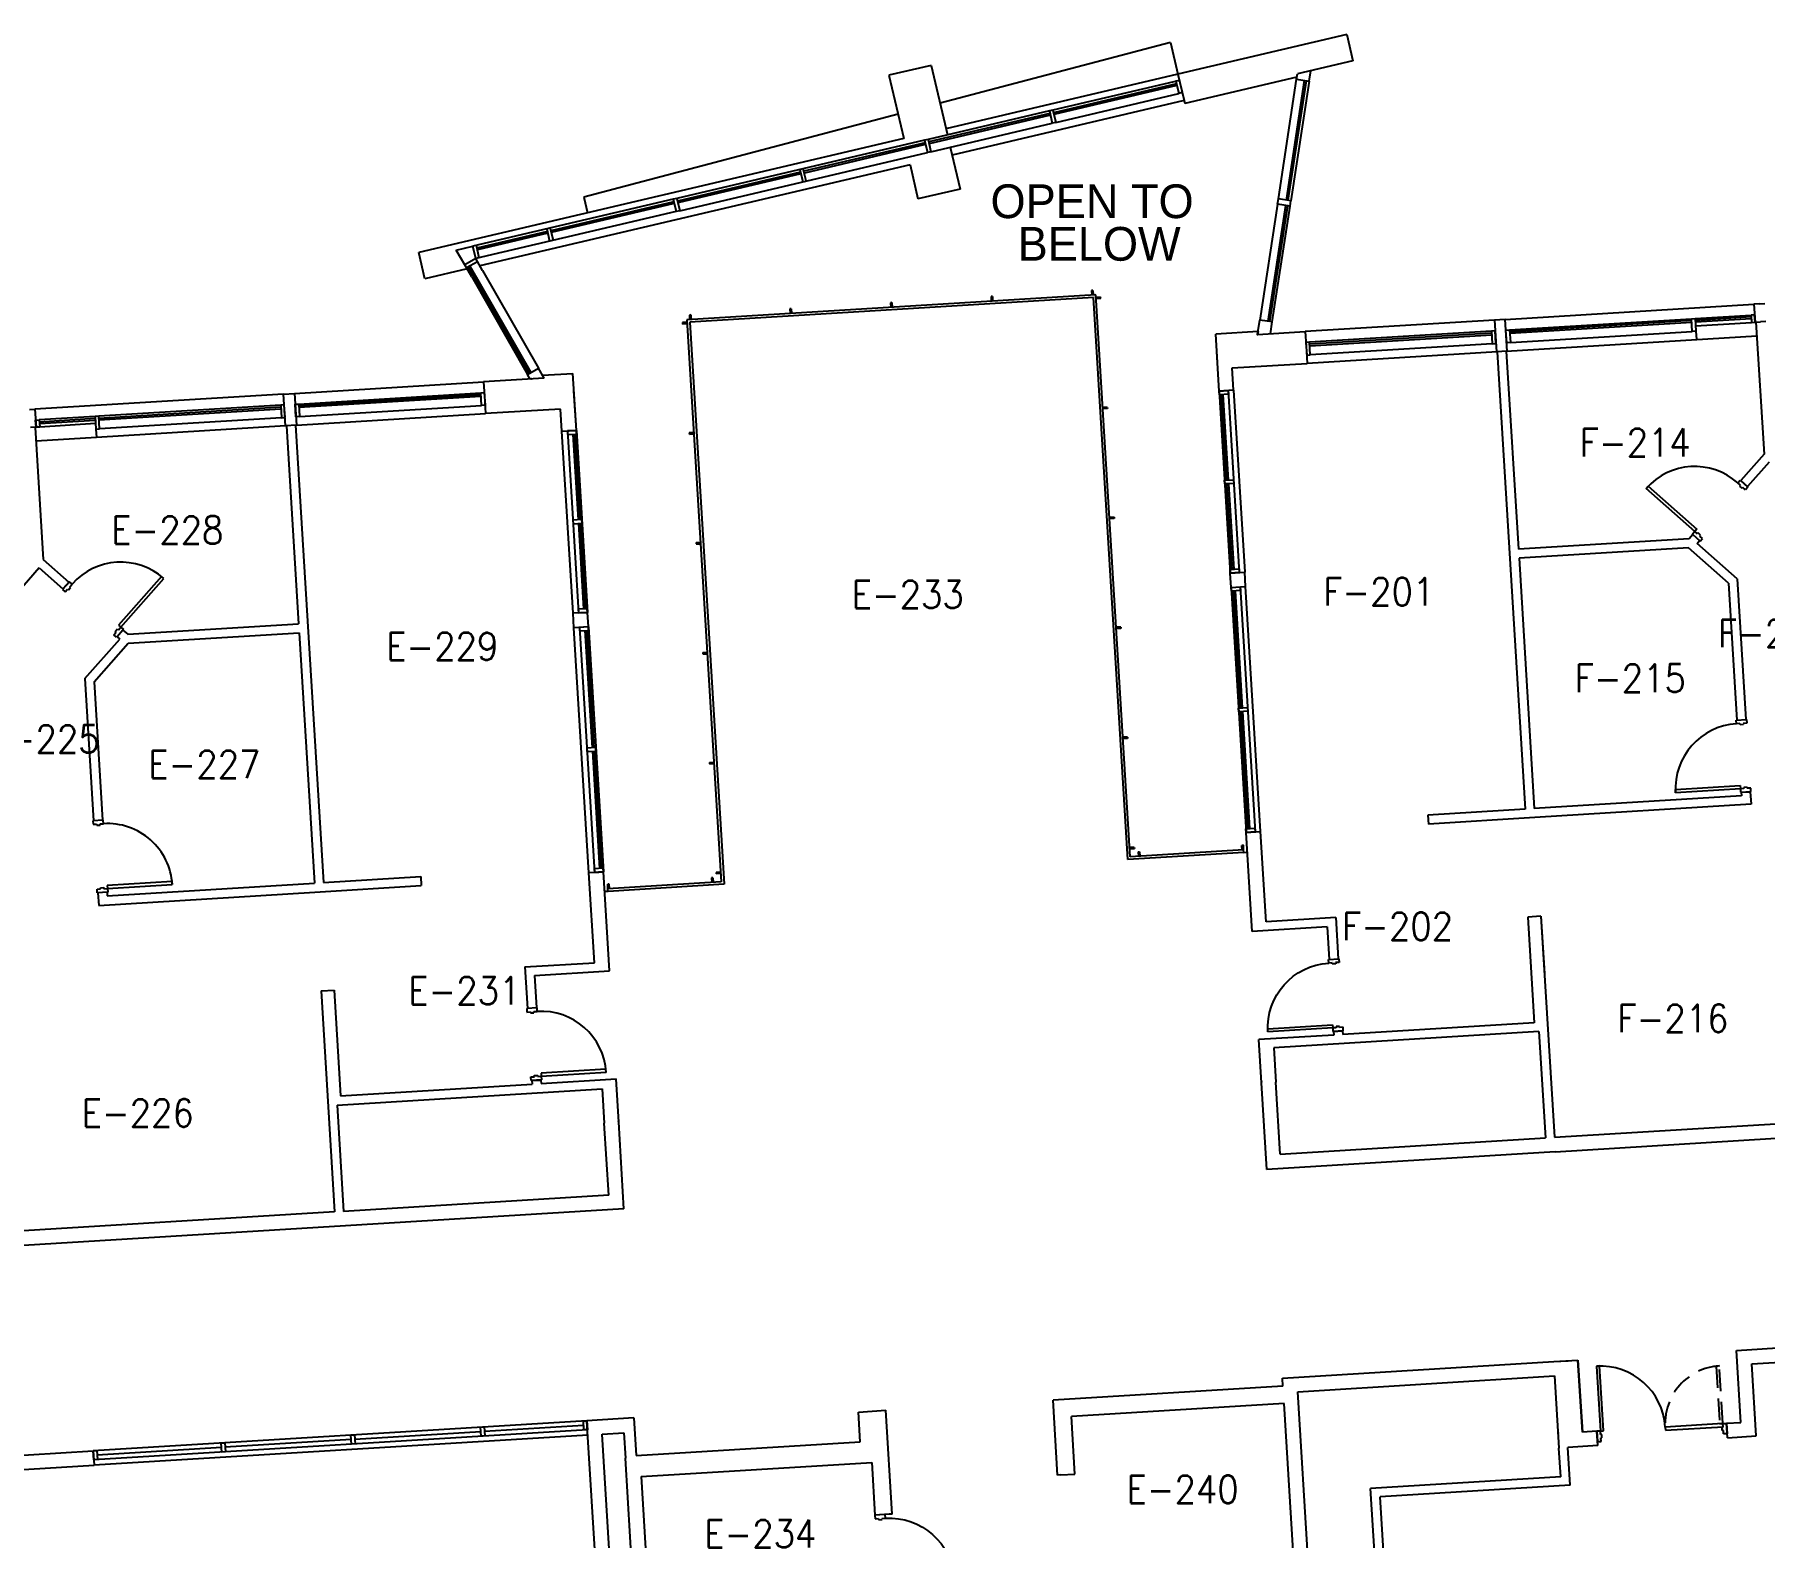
# Model space of a CAD drawing. Header units: inches. Extents: x 0 to 15110, y -1099 to 7181.
# Drawn here: x 9013 to 9971, y 6030 to 6863 of the extents above; entities that cross this region are included whole.
import ezdxf
from ezdxf.enums import TextEntityAlignment as Align

# ---------------------------------------------------------------- set-up
doc = ezdxf.new("R2010")
doc.units = ezdxf.units.IN
doc.header["$LTSCALE"] = 48
doc.header["$MEASUREMENT"] = 0
doc.linetypes.add('HIDDEN', pattern=[0.375, 0.25, -0.125])
doc.layers.get('0').update_dxf_attribs({"linetype": 'CONTINUOUS'})
for name, color, linetype in [('A-DOOR', 5, 'CONTINUOUS'), ('A-FLOR-STRS', 4, 'CONTINUOUS'), ('A-GLAZ', 1, 'CONTINUOUS'), ('A-GLAZ-DETL', 5, 'CONTINUOUS'), ('A-TEXT', 3, 'CONTINUOUS'), ('A-WALL', 7, 'CONTINUOUS'), ('A-WALL-SILL', 3, 'CONTINUOUS'), ('SP-RMNO', 7, 'CONTINUOUS'), ('SP-ROOM', 7, 'CONTINUOUS'), ('SP-ROOMF', 7, 'CONTINUOUS')]:
    doc.layers.add(name, color=color, linetype=linetype)
doc.layers.get('0').off()
doc.layers.get('SP-ROOM').off()
doc.layers.get('SP-ROOMF').off()
doc.styles.add('ARCH', font='arch.shx')
doc.styles.add('ROMANS', font='ROMANS', dxfattribs={"width": 0.78})

# ---------------------------------------------------------------- blocks, each defined once
blk = doc.blocks.new('FMGRM1')
at = {"style": 'ROMANS', "width": 0.9}
for tag, p in [('DATA1', (0, -0.2836)), ('DATA2', (0, -0.443)), ('DATA3', (0, -0.6024)), ('DATA4', (0, -0.7618)), ('DATA5', (0, -0.9213))]:
    blk.add_attdef(tag, text='', height=0.1172, dxfattribs=at).set_placement(p, align=Align.CENTER)
at = {"layer": 'SP-RMNO', "style": 'ROMANS', "width": 0.9}
blk.add_attdef('RMNUMB', text='', height=0.16, dxfattribs=at).set_placement((0, 0), align=Align.MIDDLE)

msp = doc.modelspace()

# ---------------------------------------------------------------- linework, layer by layer
at = {"layer": 'A-DOOR', "linetype": 'Continuous'}
for p, q in [((9905.82, 6611.46), (9906.98, 6612.77)), ((9906.98, 6612.77), (9933.94, 6588.91)), ((9956.64, 6614.57), (9957.96, 6616.06)), ((9958.09, 6613.28), (9956.64, 6614.57)), ((9957.68, 6612.81), (9958.09, 6613.28)), ((9959.08, 6611.57), (9957.68, 6612.81)), ((9957.96, 6616.06), (9962.27, 6612.25)), ((9959.49, 6612.04), (9959.08, 6611.57)), ((9960.95, 6610.76), (9959.49, 6612.04)), ((9962.27, 6612.25), (9960.95, 6610.76)), ((9932.78, 6587.6), (9905.82, 6611.46)), ((9932.78, 6587.6), (9931.46, 6586.1)), ((9931.46, 6586.1), (9935.77, 6582.29)), ((9933.94, 6588.91), (9932.78, 6587.6)), ((9934.24, 6586.32), (9932.78, 6587.6)), ((9934.65, 6586.79), (9934.24, 6586.32)), ((9936.05, 6585.54), (9934.65, 6586.79)), ((9935.64, 6585.08), (9936.05, 6585.54)), ((9937.09, 6583.79), (9935.64, 6585.08)), ((9935.77, 6582.29), (9937.09, 6583.79)), ((9032.41, 6559.8), (9028.6, 6555.5)), ((9028.6, 6555.5), (9030.1, 6554.17)), ((9030.1, 6554.17), (9031.39, 6555.62)), ((9031.39, 6555.62), (9031.85, 6555.21)), ((9031.85, 6555.21), (9033.1, 6556.61)), ((9033.91, 6558.48), (9032.41, 6559.8)), ((9032.63, 6557.03), (9033.91, 6558.48)), ((9033.1, 6556.61), (9032.63, 6557.03)), ((9083.42, 6562.75), (9059.56, 6535.78)), ((9060.88, 6534.62), (9084.73, 6561.59)), ((9084.73, 6561.59), (9083.42, 6562.75)), ((9059.56, 6535.78), (9060.88, 6534.62)), ((9057.07, 6530.32), (9058.35, 6531.77)), ((9058.56, 6528.99), (9057.07, 6530.32)), ((9057.88, 6532.18), (9059.12, 6533.59)), ((9058.35, 6531.77), (9057.88, 6532.18)), ((9062.37, 6533.3), (9058.56, 6528.99)), ((9059.12, 6533.59), (9059.59, 6533.17)), ((9059.59, 6533.17), (9060.88, 6534.62)), ((9060.88, 6534.62), (9062.37, 6533.3)), ((9955.76, 6483.03), (9961.5, 6483.38)), ((9955.88, 6481.03), (9955.76, 6483.03)), ((9957.82, 6481.15), (9955.88, 6481.03)), ((9957.85, 6480.53), (9957.82, 6481.15)), ((9959.73, 6480.64), (9957.85, 6480.53)), ((9961.62, 6481.38), (9959.69, 6481.27)), ((9959.69, 6481.27), (9959.73, 6480.64)), ((9961.5, 6483.38), (9961.62, 6481.38)), ((9922.04, 6444.65), (9957.97, 6446.85)), ((9922.15, 6442.9), (9922.04, 6444.65)), ((9958.08, 6445.1), (9922.15, 6442.9)), ((9957.97, 6446.85), (9958.08, 6445.1)), ((9960.01, 6445.22), (9958.08, 6445.1)), ((9958.08, 6445.1), (9958.2, 6443.1)), ((9958.2, 6443.1), (9963.94, 6443.46)), ((9961.85, 6445.96), (9959.98, 6445.84)), ((9959.98, 6445.84), (9960.01, 6445.22)), ((9961.89, 6445.33), (9961.85, 6445.96)), ((9963.82, 6445.45), (9961.89, 6445.33)), ((9963.94, 6443.46), (9963.82, 6445.45)), ((9051.2, 6427.71), (9045.46, 6427.35)), ((9045.46, 6427.35), (9045.58, 6425.36)), ((9045.58, 6425.36), (9047.52, 6425.48)), ((9047.52, 6425.48), (9047.56, 6424.85)), ((9047.56, 6424.85), (9049.43, 6424.97)), ((9049.39, 6425.59), (9051.32, 6425.71)), ((9049.43, 6424.97), (9049.39, 6425.59)), ((9051.32, 6425.71), (9051.2, 6427.71)), ((9089.35, 6393.72), (9053.41, 6391.52)), ((9053.41, 6391.52), (9053.52, 6389.78)), ((9053.52, 6389.78), (9089.45, 6391.97)), ((9089.45, 6391.97), (9089.35, 6393.72)), ((9047.78, 6389.42), (9049.72, 6389.54)), ((9047.9, 6387.43), (9047.78, 6389.42)), ((9053.64, 6387.78), (9047.9, 6387.43)), ((9049.68, 6390.17), (9051.55, 6390.28)), ((9049.72, 6389.54), (9049.68, 6390.17)), ((9051.55, 6390.28), (9051.59, 6389.66)), ((9051.59, 6389.66), (9053.52, 6389.78)), ((9053.52, 6389.78), (9053.64, 6387.78)), ((9729.93, 6350.5), (9735.67, 6350.85)), ((9730.05, 6348.5), (9729.93, 6350.5)), ((9731.99, 6348.62), (9730.05, 6348.5)), ((9732.02, 6347.99), (9731.99, 6348.62)), ((9733.9, 6348.11), (9732.02, 6347.99)), ((9735.79, 6348.85), (9733.86, 6348.73)), ((9733.86, 6348.73), (9733.9, 6348.11)), ((9735.67, 6350.85), (9735.79, 6348.85)), ((9291.5, 6323.68), (9285.76, 6323.33)), ((9285.76, 6323.33), (9285.88, 6321.33)), ((9285.88, 6321.33), (9287.82, 6321.45)), ((9287.82, 6321.45), (9287.85, 6320.83)), ((9287.85, 6320.83), (9289.73, 6320.94)), ((9289.69, 6321.57), (9291.62, 6321.68)), ((9289.73, 6320.94), (9289.69, 6321.57)), ((9291.62, 6321.68), (9291.5, 6323.68)), ((9696.21, 6312.11), (9732.14, 6314.31)), ((9696.32, 6310.37), (9696.21, 6312.11)), ((9732.25, 6312.57), (9696.32, 6310.37)), ((9732.14, 6314.31), (9732.25, 6312.57)), ((9734.18, 6312.68), (9732.25, 6312.57)), ((9732.25, 6312.57), (9732.37, 6310.57)), ((9732.37, 6310.57), (9738.11, 6310.92)), ((9736.02, 6313.42), (9734.15, 6313.31)), ((9734.15, 6313.31), (9734.18, 6312.68)), ((9736.06, 6312.8), (9736.02, 6313.42)), ((9737.99, 6312.92), (9736.06, 6312.8)), ((9738.11, 6310.92), (9737.99, 6312.92)), ((9289.98, 6286.14), (9291.85, 6286.26)), ((9290.01, 6285.52), (9289.98, 6286.14)), ((9291.85, 6286.26), (9291.89, 6285.63)), ((9329.65, 6289.69), (9293.71, 6287.5)), ((9293.71, 6287.5), (9293.82, 6285.75)), ((9293.82, 6285.75), (9329.75, 6287.95)), ((9329.75, 6287.95), (9329.65, 6289.69)), ((9288.08, 6285.4), (9290.01, 6285.52)), ((9288.2, 6283.4), (9288.08, 6285.4)), ((9293.94, 6283.75), (9288.2, 6283.4)), ((9291.89, 6285.63), (9293.82, 6285.75)), ((9293.82, 6285.75), (9293.94, 6283.75)), ((9880.09, 6125.25), (9878.34, 6125.14)), ((9878.34, 6125.14), (9880.54, 6089.2)), ((9882.28, 6089.31), (9880.09, 6125.25)), ((9880.54, 6089.2), (9878.54, 6089.08)), ((9878.54, 6089.08), (9878.89, 6083.34)), ((9880.54, 6089.2), (9882.28, 6089.31)), ((9880.66, 6087.27), (9880.54, 6089.2)), ((9881.28, 6087.31), (9880.66, 6087.27)), ((9880.77, 6085.4), (9881.39, 6085.44)), ((9880.89, 6083.46), (9880.77, 6085.4)), ((9881.39, 6085.44), (9881.28, 6087.31)), ((9948.41, 6093.35), (9916.47, 6091.4)), ((9916.47, 6091.4), (9916.58, 6089.65)), ((9916.58, 6089.65), (9948.52, 6091.6)), ((9947.91, 6091.38), (9948.53, 6091.42)), ((9948.02, 6089.51), (9947.91, 6091.38)), ((9948.65, 6089.54), (9948.02, 6089.51)), ((9948.41, 6093.35), (9950.41, 6093.47)), ((9948.52, 6091.6), (9948.41, 6093.35)), ((9948.53, 6091.42), (9948.41, 6093.35)), ((9948.77, 6087.61), (9948.65, 6089.54)), ((9950.76, 6087.73), (9948.77, 6087.61)), ((9950.41, 6093.47), (9950.76, 6087.73)), ((9878.89, 6083.34), (9880.89, 6083.46)), ((9484.37, 6042.93), (9478.63, 6042.58)), ((9478.63, 6042.58), (9478.76, 6040.58)), ((9478.76, 6040.58), (9480.69, 6040.7)), ((9480.69, 6040.7), (9480.73, 6040.08)), ((9480.73, 6040.08), (9482.6, 6040.19)), ((9482.56, 6040.82), (9484.5, 6040.94)), ((9482.6, 6040.19), (9482.56, 6040.82)), ((9484.5, 6040.94), (9484.37, 6042.93))]:
    msp.add_line(p, q, dxfattribs=at)
at = {"layer": 'A-DOOR', "linetype": 'HIDDEN'}
for p, q in [((9946.46, 6125.29), (9944.72, 6125.18)), ((9944.72, 6125.18), (9946.67, 6093.24)), ((9948.41, 6093.35), (9946.46, 6125.29)), ((9946.67, 6093.24), (9948.41, 6093.35))]:
    msp.add_line(p, q, dxfattribs=at)
at = {"layer": 'A-DOOR', "linetype": 'Continuous'}
msp.add_arc((9880.54, 6089.2), 36, 3.49452, 93.49452, dxfattribs=at)
at = {"layer": 'A-DOOR', "linetype": 'HIDDEN'}
msp.add_arc((9948.42, 6093.35), 32, 93.49451, 183.49451, dxfattribs=at)
at = {"layer": 'A-DOOR', "linetype": 'Continuous'}
for centre, major_axis, start_param, end_param in [((9932.78, 6587.6), (-25.46, 25.46), -1.509708, 0.061088), ((9060.88, 6534.62), (-25.46, 25.46), -1.509711, 0.061085), ((9958.08, 6445.1), (25.46, 25.46), 0.846485, 2.417281), ((9053.52, 6389.78), (-25.46, 25.46), 3.988077, 5.558874), ((9293.82, 6285.75), (25.46, 25.46), 5.558874, 7.12967)]:
    msp.add_ellipse(centre, major_axis=major_axis, ratio=1, start_param=start_param, end_param=end_param, dxfattribs=at)
at = {"layer": 'A-DOOR', "linetype": 'Continuous', "extrusion": (0, 0, -1)}
for centre, major_axis, start_param, end_param in [((9732.25, 6312.57), (25.46, 25.46), 3.865904, 5.4367), ((9486.69, 6005), (-25.46, 25.46), 0.724312, 2.295108)]:
    msp.add_ellipse(centre, major_axis=major_axis, ratio=1, start_param=start_param, end_param=end_param, dxfattribs=at)
at = {"layer": 'A-DOOR', "linetype": 'Continuous'}
for p in [(9692.76, 6282.6), (9336.67, 6260.82)]:
    msp.add_point(p, dxfattribs=at)
at = {"layer": 'A-FLOR-STRS', "linetype": 'Continuous'}
for p, q in [((9618.57, 6473.73), (9616.08, 6473.58)), ((9618.62, 6472.98), (9616.12, 6472.83)), ((9618.57, 6473.73), (9618.62, 6472.98))]:
    msp.add_line(p, q, dxfattribs=at)
at = {"layer": 'A-GLAZ', "linetype": 'Continuous'}
for p, q in [((9647.32, 6837.56), (9577.23, 6821.1)), ((9645.71, 6835.65), (9577.57, 6819.64)), ((9645.94, 6834.67), (9577.8, 6818.67)), ((9706.58, 6771.24), (9716.69, 6837.46)), ((9707.57, 6771.09), (9717.68, 6837.31)), ((9578.83, 6814.29), (9646.97, 6830.29)), ((9575.28, 6820.64), (9508.11, 6804.87)), ((9575.62, 6819.18), (9508.45, 6803.41)), ((9575.85, 6818.21), (9508.68, 6802.43)), ((9509.71, 6798.05), (9576.88, 6813.83)), ((9506.16, 6804.41), (9368.9, 6772.17)), ((9370.5, 6765.36), (9507.76, 6797.6)), ((9506.5, 6802.95), (9439.33, 6787.17)), ((9506.73, 6801.98), (9439.56, 6786.2)), ((9437.38, 6786.72), (9369.24, 6770.71)), ((9437.61, 6785.74), (9369.47, 6769.74)), ((9366.95, 6771.71), (9255.93, 6745.64)), ((9367.29, 6770.25), (9299.15, 6754.25)), ((9367.52, 6769.28), (9299.37, 6753.27)), ((9706.12, 6768.27), (9696.32, 6704.07)), ((9707.11, 6768.12), (9697.31, 6703.92)), ((9368.55, 6764.9), (9257.53, 6738.82)), ((9297.2, 6753.79), (9258.22, 6744.63)), ((9297.43, 6752.82), (9258.45, 6743.66)), ((9253.32, 6734.1), (9287.12, 6675.11)), ((9254.19, 6734.6), (9287.99, 6675.61)), ((9820.22, 6698.66), (9719.41, 6692.49)), ((9830.2, 6699.27), (9931.01, 6705.43)), ((9931.07, 6704.44), (9830.26, 6698.27)), ((9931.13, 6703.44), (9830.32, 6697.27)), ((9830.63, 6692.28), (9931.44, 6698.45)), ((9933.01, 6705.56), (9963.95, 6707.45)), ((9964.01, 6706.45), (9933.07, 6704.56)), ((9964.07, 6705.45), (9933.13, 6703.56)), ((9933.25, 6701.56), (9964.19, 6703.46)), ((9933.44, 6698.57), (9933.72, 6693.95)), ((9719.47, 6691.49), (9820.28, 6697.66)), ((9719.53, 6690.5), (9820.34, 6696.66)), ((9820.65, 6691.67), (9719.83, 6685.5)), ((9159.45, 6658.24), (9260.27, 6664.41)), ((9260.33, 6663.41), (9159.51, 6657.25)), ((9260.39, 6662.41), (9159.58, 6656.25)), ((9670.46, 6663.45), (9673.36, 6616.04)), ((9671.46, 6663.51), (9674.36, 6616.1)), ((9674.33, 6665.69), (9680.5, 6564.88)), ((9046.66, 6651.34), (9015.72, 6649.45)), ((9015.78, 6648.45), (9046.73, 6650.35)), ((9149.47, 6657.63), (9048.66, 6651.47)), ((9048.72, 6650.47), (9149.53, 6656.63)), ((9048.78, 6649.47), (9149.59, 6655.64)), ((9149.9, 6650.65), (9049.09, 6644.48)), ((9159.88, 6651.26), (9260.69, 6657.42)), ((9015.84, 6647.46), (9046.79, 6649.35)), ((9046.91, 6647.35), (9015.97, 6645.46)), ((9047.09, 6644.36), (9047.37, 6639.74)), ((9308.27, 6643.3), (9314.43, 6542.49)), ((9311.38, 6641.49), (9314.28, 6594.08)), ((9312.38, 6641.55), (9315.28, 6594.14)), ((9673.49, 6614.04), (9676.39, 6566.63)), ((9674.48, 6614.1), (9677.38, 6566.69)), ((9314.41, 6592.08), (9317.31, 6544.67)), ((9315.4, 6592.14), (9318.3, 6544.73)), ((9677.12, 6554.65), (9681.09, 6489.77)), ((9678.12, 6554.71), (9682.08, 6489.84)), ((9680.99, 6556.89), (9689.29, 6421.15)), ((9314.92, 6534.5), (9323.23, 6398.76)), ((9318.04, 6532.69), (9322.01, 6467.81)), ((9319.04, 6532.75), (9323.01, 6467.87)), ((9681.21, 6487.78), (9685.18, 6422.9)), ((9682.21, 6487.84), (9686.17, 6422.96)), ((9322.13, 6465.82), (9326.1, 6400.94)), ((9323.13, 6465.88), (9327.1, 6401)), ((9319.45, 6089.95), (9045.96, 6073.22)), ((9260.4, 6088.84), (9190.53, 6084.57)), ((9317.3, 6092.32), (9262.4, 6088.97)), ((9116.67, 6080.05), (9047.8, 6075.84)), ((9188.54, 6084.45), (9118.67, 6080.18))]:
    msp.add_line(p, q, dxfattribs=at)
at = {"layer": 'A-GLAZ-DETL', "linetype": 'Continuous'}
for p, q in [((9719.16, 6837.08), (9720.04, 6842.83)), ((9647.32, 6837.56), (9645.37, 6837.11)), ((9645.37, 6837.11), (9646.97, 6830.29)), ((9712.24, 6838.14), (9712.7, 6841.11)), ((9712.24, 6838.14), (9719.16, 6837.08)), ((9648.92, 6830.75), (9646.97, 6830.29)), ((9577.23, 6821.1), (9575.28, 6820.64)), ((9575.28, 6820.64), (9576.88, 6813.83)), ((9578.83, 6814.29), (9576.88, 6813.83)), ((9577.23, 6821.1), (9578.83, 6814.29)), ((9508.11, 6804.87), (9506.16, 6804.41)), ((9506.16, 6804.41), (9507.76, 6797.6)), ((9508.11, 6804.87), (9509.71, 6798.05)), ((9509.71, 6798.05), (9507.76, 6797.6)), ((9437.04, 6788.18), (9438.64, 6781.36)), ((9440.59, 6781.82), (9438.99, 6788.63)), ((9368.9, 6772.17), (9366.95, 6771.71)), ((9366.95, 6771.71), (9368.55, 6764.9)), ((9370.5, 6765.36), (9368.55, 6764.9)), ((9368.9, 6772.17), (9370.5, 6765.36)), ((9701.68, 6768.95), (9702.13, 6771.92)), ((9708.6, 6767.9), (9701.68, 6768.95)), ((9709.05, 6770.86), (9702.13, 6771.92)), ((9708.6, 6767.9), (9709.05, 6770.86)), ((9298.8, 6755.71), (9300.4, 6748.89)), ((9259.48, 6739.28), (9257.88, 6746.09)), ((9296.86, 6755.25), (9298.46, 6748.43)), ((9257.53, 6738.82), (9251.46, 6735.34)), ((9258.53, 6737.09), (9252.45, 6733.61)), ((9257.53, 6738.82), (9255.93, 6745.64)), ((9965.95, 6707.57), (9963.95, 6707.45)), ((9966.19, 6703.58), (9965.95, 6707.57)), ((9690.65, 6696.74), (9691.87, 6704.75)), ((9690.9, 6698.39), (9690.65, 6696.74)), ((9698.79, 6703.69), (9691.87, 6704.75)), ((9697.8, 6697.18), (9698.79, 6703.69)), ((9822.22, 6698.78), (9820.22, 6698.66)), ((9820.22, 6698.66), (9820.65, 6691.67)), ((9822.64, 6691.79), (9822.22, 6698.78)), ((9828.2, 6699.15), (9830.2, 6699.27)), ((9828.63, 6692.16), (9828.2, 6699.15)), ((9830.2, 6699.27), (9830.63, 6692.28)), ((9931.01, 6705.43), (9933.01, 6705.56)), ((9931.44, 6698.45), (9931.01, 6705.43)), ((9933.44, 6698.57), (9931.44, 6698.45)), ((9933.01, 6705.56), (9933.44, 6698.57)), ((9963.95, 6707.45), (9964.19, 6703.46)), ((9964.19, 6703.46), (9966.19, 6703.58)), ((9719.41, 6692.49), (9717.41, 6692.37)), ((9717.41, 6692.37), (9717.84, 6685.38)), ((9719.83, 6685.5), (9719.41, 6692.49)), ((9820.65, 6691.67), (9822.64, 6691.79)), ((9830.63, 6692.28), (9828.63, 6692.16)), ((9717.84, 6685.38), (9719.83, 6685.5)), ((9286.25, 6674.62), (9292.33, 6678.1)), ((9287.75, 6672.01), (9286.25, 6674.62)), ((9295.5, 6672.56), (9292.33, 6678.1)), ((9295.5, 6672.56), (9294.59, 6674.15)), ((9260.27, 6664.41), (9262.26, 6664.53)), ((9260.69, 6657.42), (9260.27, 6664.41)), ((9262.26, 6664.53), (9262.69, 6657.54)), ((9669.34, 6665.38), (9674.33, 6665.69)), ((9669.47, 6663.39), (9669.34, 6665.38)), ((9674.46, 6663.69), (9669.47, 6663.39)), ((9674.33, 6665.69), (9674.46, 6663.69)), ((9048.66, 6651.47), (9046.66, 6651.34)), ((9046.66, 6651.34), (9047.09, 6644.36)), ((9049.09, 6644.48), (9048.66, 6651.47)), ((9151.47, 6657.75), (9149.47, 6657.63)), ((9149.47, 6657.63), (9149.9, 6650.65)), ((9149.9, 6650.65), (9151.9, 6650.77)), ((9151.9, 6650.77), (9151.47, 6657.75)), ((9157.46, 6658.12), (9159.45, 6658.24)), ((9157.88, 6651.13), (9157.46, 6658.12)), ((9159.88, 6651.26), (9157.88, 6651.13)), ((9159.45, 6658.24), (9159.88, 6651.26)), ((9262.69, 6657.54), (9260.69, 6657.42)), ((9013.73, 6649.33), (9015.72, 6649.45)), ((9013.97, 6645.34), (9013.73, 6649.33)), ((9015.97, 6645.46), (9013.97, 6645.34)), ((9015.72, 6649.45), (9015.97, 6645.46)), ((9047.09, 6644.36), (9049.09, 6644.48)), ((9313.26, 6643.61), (9308.27, 6643.3)), ((9308.27, 6643.3), (9308.39, 6641.3)), ((9308.39, 6641.3), (9313.38, 6641.61)), ((9313.38, 6641.61), (9313.26, 6643.61)), ((9672.37, 6615.98), (9677.36, 6616.28)), ((9672.49, 6613.98), (9672.37, 6615.98)), ((9677.48, 6614.29), (9672.49, 6613.98)), ((9677.36, 6616.28), (9677.48, 6614.29)), ((9316.28, 6594.2), (9311.29, 6593.89)), ((9311.29, 6593.89), (9311.41, 6591.9)), ((9316.4, 6592.2), (9316.28, 6594.2)), ((9311.41, 6591.9), (9316.4, 6592.2)), ((9675.39, 6566.57), (9680.38, 6566.87)), ((9675.51, 6564.57), (9675.39, 6566.57)), ((9680.5, 6564.88), (9675.51, 6564.57)), ((9680.38, 6566.87), (9680.5, 6564.88)), ((9676, 6556.59), (9680.99, 6556.89)), ((9676.12, 6554.59), (9676, 6556.59)), ((9681.11, 6554.9), (9676.12, 6554.59)), ((9680.99, 6556.89), (9681.11, 6554.9)), ((9319.3, 6544.79), (9314.31, 6544.49)), ((9319.43, 6542.79), (9319.3, 6544.79)), ((9314.31, 6544.49), (9314.43, 6542.49)), ((9314.43, 6542.49), (9319.43, 6542.79)), ((9319.91, 6534.81), (9314.92, 6534.5)), ((9314.92, 6534.5), (9315.04, 6532.51)), ((9315.04, 6532.51), (9320.04, 6532.81)), ((9320.04, 6532.81), (9319.91, 6534.81)), ((9680.09, 6489.71), (9685.08, 6490.02)), ((9680.21, 6487.72), (9680.09, 6489.71)), ((9685.2, 6488.02), (9680.21, 6487.72)), ((9685.08, 6490.02), (9685.2, 6488.02)), ((9324, 6467.93), (9319.01, 6467.63)), ((9324.13, 6465.94), (9324, 6467.93)), ((9319.01, 6467.63), (9319.14, 6465.63)), ((9319.14, 6465.63), (9324.13, 6465.94)), ((9684.18, 6422.84), (9689.17, 6423.14)), ((9684.3, 6420.84), (9684.18, 6422.84)), ((9689.29, 6421.15), (9684.3, 6420.84)), ((9689.17, 6423.14), (9689.29, 6421.15)), ((9328.09, 6401.06), (9323.1, 6400.75)), ((9328.22, 6399.06), (9328.09, 6401.06)), ((9323.1, 6400.75), (9323.23, 6398.76)), ((9323.23, 6398.76), (9328.22, 6399.06)), ((9317.14, 6094.82), (9319.14, 6094.94)), ((9317.45, 6089.83), (9317.14, 6094.82)), ((9319.14, 6094.94), (9319.45, 6089.95)), ((9188.38, 6086.94), (9190.38, 6087.07)), ((9188.69, 6081.95), (9188.38, 6086.94)), ((9190.38, 6087.07), (9190.69, 6082.08)), ((9260.25, 6091.34), (9262.25, 6091.46)), ((9260.56, 6086.35), (9260.25, 6091.34)), ((9262.55, 6086.47), (9260.56, 6086.35)), ((9262.25, 6091.46), (9262.55, 6086.47)), ((9319.45, 6089.95), (9317.45, 6089.83)), ((9045.65, 6078.21), (9047.65, 6078.34)), ((9045.96, 6073.22), (9045.65, 6078.21)), ((9047.65, 6078.34), (9047.95, 6073.35)), ((9116.52, 6082.55), (9118.52, 6082.67)), ((9116.82, 6077.56), (9116.52, 6082.55)), ((9118.82, 6077.68), (9116.82, 6077.56)), ((9118.52, 6082.67), (9118.82, 6077.68)), ((9190.69, 6082.08), (9188.69, 6081.95)), ((9047.95, 6073.35), (9045.96, 6073.22))]:
    msp.add_line(p, q, dxfattribs=at)
for p in [(9690.65, 6696.74), (9288.29, 6672.13)]:
    msp.add_point(p, dxfattribs=at)
at = {"layer": 'A-WALL', "linetype": 'Continuous'}
for p, q in [((9739.98, 6862.92), (9646.52, 6840.97)), ((9739.98, 6862.92), (9743.41, 6848.32)), ((9642.4, 6858.49), (9514.71, 6824.87)), ((9642.4, 6858.49), (9646.52, 6840.97)), ((9509.78, 6845.84), (9486.42, 6840.35)), ((9509.78, 6845.84), (9518.82, 6807.38)), ((9743.41, 6848.32), (9712.7, 6841.11)), ((9486.42, 6840.35), (9494.65, 6805.3)), ((9646.52, 6840.97), (9649.95, 6826.37)), ((9712.43, 6839.38), (9650.32, 6824.79)), ((9649.95, 6826.37), (9650.32, 6824.79)), ((9491.49, 6818.76), (9317.36, 6772.91)), ((9520.42, 6800.57), (9525.88, 6777.33)), ((9498.08, 6790.7), (9502.51, 6771.84)), ((9525.88, 6777.33), (9502.51, 6771.84)), ((9317.36, 6772.91), (9319.42, 6764.14)), ((9229.39, 6727.59), (9225.96, 6742.19)), ((9246.76, 6743.48), (9255.93, 6745.64)), ((9251.46, 6735.34), (9246.76, 6743.48)), ((9252.76, 6733.08), (9229.39, 6727.59)), ((9601.08, 6718.82), (9374.5, 6704.96)), ((9599.67, 6717.23), (9376.09, 6703.55)), ((9543.72, 6717.81), (9542.97, 6717.77)), ((9542.97, 6717.77), (9543.13, 6715.27)), ((9543.72, 6717.81), (9543.87, 6715.32)), ((9599.43, 6721.22), (9598.68, 6721.17)), ((9598.68, 6721.17), (9598.83, 6718.68)), ((9599.43, 6721.22), (9599.58, 6718.73)), ((9618.72, 6405.81), (9599.67, 6717.23)), ((9620.13, 6407.4), (9601.08, 6718.82)), ((9603.67, 6717.47), (9601.17, 6717.32)), ((9603.71, 6716.72), (9603.67, 6717.47)), ((9376.6, 6707.59), (9375.85, 6707.55)), ((9375.85, 6707.55), (9376, 6705.05)), ((9376.6, 6707.59), (9376.75, 6705.1)), ((9432.3, 6711), (9431.56, 6710.95)), ((9431.56, 6710.95), (9431.71, 6708.46)), ((9432.3, 6711), (9432.46, 6708.5)), ((9488.01, 6714.41), (9487.26, 6714.36)), ((9487.26, 6714.36), (9487.42, 6711.86)), ((9488.01, 6714.41), (9488.17, 6711.91)), ((9603.71, 6716.72), (9601.22, 6716.57)), ((9968.57, 6713.74), (9965.58, 6713.56)), ((9965.58, 6713.56), (9966.19, 6703.58)), ((9968.57, 6713.74), (9971.57, 6713.93)), ((9374.59, 6703.46), (9372.1, 6703.31)), ((9372.1, 6703.31), (9372.14, 6702.56)), ((9374.64, 6702.71), (9372.14, 6702.56)), ((9374.5, 6704.96), (9393.55, 6393.54)), ((9376.09, 6703.55), (9395.14, 6392.14)), ((9690.9, 6698.39), (9667.41, 6696.95)), ((9690.65, 6696.74), (9717.04, 6698.36)), ((9717.04, 6698.36), (9717.53, 6690.37)), ((9827.84, 6705.13), (9821.85, 6704.77)), ((9821.85, 6704.77), (9822.92, 6687.18)), ((9828.91, 6687.54), (9827.84, 6705.13)), ((9966.19, 6703.58), (9969.19, 6703.76)), ((9966.69, 6703.61), (9971.17, 6630.4)), ((9972.18, 6703.94), (9969.19, 6703.76)), ((9669.34, 6665.38), (9667.41, 6696.95)), ((9669.34, 6665.38), (9668, 6687.34)), ((9676.57, 6678.22), (9718.12, 6680.77)), ((9717.72, 6687.38), (9718.12, 6680.77)), ((9828.91, 6687.54), (9822.92, 6687.18)), ((9823.42, 6687.21), (9838.92, 6433.81)), ((9828.41, 6687.51), (9835.12, 6577.84)), ((9295.49, 6672.57), (9261.9, 6670.52)), ((9261.9, 6670.52), (9262.38, 6662.54)), ((9294.59, 6674.15), (9311.33, 6675.17)), ((9313.26, 6643.61), (9311.33, 6675.17)), ((9677.33, 6665.87), (9676.57, 6678.22)), ((9151.1, 6663.74), (9157.09, 6664.11)), ((9152.18, 6646.15), (9151.1, 6663.74)), ((9157.09, 6664.11), (9158.17, 6646.52)), ((9313.26, 6643.61), (9311.92, 6665.56)), ((9677.33, 6665.87), (9669.34, 6665.38)), ((9669.34, 6665.38), (9675.51, 6564.57)), ((9010.37, 6655.14), (9013.36, 6655.32)), ((9013.36, 6655.32), (9013.97, 6645.34)), ((9262.57, 6659.54), (9262.97, 6652.93)), ((9304.52, 6655.47), (9262.97, 6652.93)), ((9305.27, 6643.12), (9304.52, 6655.47)), ((9607.39, 6656.54), (9604.9, 6656.38)), ((9607.44, 6655.79), (9604.94, 6655.63)), ((9607.39, 6656.54), (9607.44, 6655.79)), ((9013.97, 6645.34), (9010.98, 6645.15)), ((9013.47, 6645.31), (9017.95, 6572.1)), ((9158.17, 6646.52), (9152.18, 6646.15)), ((9152.68, 6646.18), (9159.39, 6536.51)), ((9157.67, 6646.49), (9173.17, 6393.09)), ((9305.27, 6643.12), (9313.26, 6643.61)), ((9375.83, 6642.37), (9378.32, 6642.53)), ((9375.83, 6642.37), (9375.87, 6641.62)), ((9375.87, 6641.62), (9378.37, 6641.78)), ((9971.17, 6630.4), (9958.25, 6615.81)), ((9973.94, 6625.99), (9962, 6612.49)), ((9958.25, 6615.81), (9962, 6612.49)), ((9611.12, 6595.6), (9608.63, 6595.45)), ((9611.17, 6594.85), (9608.67, 6594.7)), ((9611.12, 6595.6), (9611.17, 6594.85)), ((9929.75, 6583.63), (9835.12, 6577.84)), ((9931.73, 6585.86), (9929.75, 6583.63)), ((9931.73, 6585.86), (9935.49, 6582.54)), ((9379.55, 6581.44), (9382.05, 6581.59)), ((9379.55, 6581.44), (9379.6, 6580.69)), ((9379.6, 6580.69), (9382.09, 6580.84)), ((9929.38, 6578.6), (9835.43, 6572.85)), ((9951.49, 6559.04), (9929.38, 6578.6)), ((9934.16, 6581.04), (9935.49, 6582.54)), ((9956.35, 6561.41), (9934.16, 6581.04)), ((9015.73, 6567.39), (9003.79, 6553.89)), ((9015.73, 6567.39), (9028.85, 6555.78)), ((9017.95, 6572.1), (9032.17, 6559.52)), ((9675.51, 6564.57), (9683.49, 6565.06)), ((9676, 6556.59), (9675.51, 6564.57)), ((9683.98, 6557.08), (9683.49, 6565.06)), ((9835.43, 6572.85), (9843.91, 6434.11)), ((9032.17, 6559.52), (9028.85, 6555.78)), ((9676, 6556.59), (9683.98, 6557.08)), ((9951.49, 6559.04), (9956.13, 6483.05)), ((9956.35, 6561.41), (9961.13, 6483.36)), ((9064.72, 6530.72), (9159.39, 6536.51)), ((9319.43, 6542.79), (9311.44, 6542.31)), ((9311.93, 6534.32), (9311.44, 6542.31)), ((9319.91, 6534.81), (9319.43, 6542.79)), ((9041.02, 6506.14), (9060.31, 6527.95)), ((9046.14, 6504.38), (9065.02, 6525.73)), ((9062.12, 6533.02), (9058.81, 6529.27)), ((9058.81, 6529.27), (9060.31, 6527.95)), ((9062.12, 6533.02), (9064.72, 6530.72)), ((9065.02, 6525.73), (9159.69, 6531.52)), ((9159.69, 6531.52), (9168.18, 6392.78)), ((9319.91, 6534.81), (9311.93, 6534.32)), ((9319.91, 6534.81), (9328.22, 6399.06)), ((9614.85, 6534.66), (9612.35, 6534.51)), ((9614.89, 6533.92), (9612.4, 6533.76)), ((9614.85, 6534.66), (9614.89, 6533.92)), ((9383.28, 6520.5), (9385.78, 6520.65)), ((9383.28, 6520.5), (9383.33, 6519.75)), ((9383.33, 6519.75), (9385.82, 6519.9)), ((9041.02, 6506.14), (9045.84, 6427.38)), ((9046.14, 6504.38), (9050.83, 6427.68)), ((9956.13, 6483.05), (9961.13, 6483.36)), ((9387.01, 6459.56), (9389.5, 6459.72)), ((9387.01, 6459.56), (9387.05, 6458.82)), ((9387.05, 6458.82), (9389.55, 6458.97)), ((9958.7, 6441.13), (9843.91, 6434.11)), ((9958.58, 6443.13), (9963.57, 6443.43)), ((9958.58, 6443.13), (9958.7, 6441.13)), ((9963.57, 6443.43), (9963.99, 6436.45)), ((9838.92, 6433.81), (9785.02, 6430.51)), ((9785.02, 6430.51), (9785.33, 6425.52)), ((9963.99, 6436.45), (9844.22, 6429.12)), ((9050.83, 6427.68), (9045.84, 6427.38)), ((9684.3, 6420.84), (9692.29, 6421.33)), ((9687.66, 6365.94), (9684.3, 6420.84)), ((9695.34, 6371.42), (9692.29, 6421.33)), ((9844.22, 6429.12), (9785.33, 6425.52)), ((9619.81, 6412.64), (9622.3, 6412.79)), ((9619.85, 6411.89), (9622.35, 6412.04)), ((9682.88, 6411.24), (9620.13, 6407.4)), ((9622.3, 6412.79), (9622.35, 6412.04)), ((9682.73, 6413.73), (9681.98, 6413.69)), ((9682.14, 6411.19), (9681.98, 6413.69)), ((9682.88, 6411.24), (9682.73, 6413.73)), ((9682.98, 6409.74), (9682.88, 6411.24)), ((9682.98, 6409.74), (9618.72, 6405.81)), ((9624.47, 6410.17), (9625.21, 6410.21)), ((9624.47, 6410.17), (9624.62, 6407.67)), ((9625.21, 6410.21), (9625.37, 6407.72)), ((9682.98, 6409.74), (9684.97, 6409.86)), ((9053.39, 6385.76), (9168.18, 6392.78)), ((9168.48, 6387.79), (9227.37, 6391.39)), ((9173.17, 6393.09), (9227.07, 6396.38)), ((9227.07, 6396.38), (9227.37, 6391.39)), ((9328.22, 6399.06), (9320.23, 6398.57)), ((9323.28, 6348.67), (9320.23, 6398.57)), ((9331.57, 6344.17), (9328.22, 6399.06)), ((9331.39, 6392.24), (9330.64, 6392.2)), ((9330.79, 6389.7), (9330.64, 6392.2)), ((9393.55, 6393.54), (9330.79, 6389.7)), ((9395.14, 6392.14), (9330.88, 6388.21)), ((9331.54, 6389.75), (9331.39, 6392.24)), ((9388.91, 6395.76), (9388.16, 6395.72)), ((9388.16, 6395.72), (9388.31, 6393.22)), ((9388.91, 6395.76), (9389.06, 6393.27)), ((9393.23, 6398.78), (9390.73, 6398.63)), ((9390.73, 6398.63), (9390.78, 6397.88)), ((9393.28, 6398.03), (9390.78, 6397.88)), ((9053.27, 6387.76), (9048.28, 6387.45)), ((9048.28, 6387.45), (9048.71, 6380.46)), ((9048.71, 6380.46), (9168.48, 6387.79)), ((9053.27, 6387.76), (9053.39, 6385.76)), ((9330.88, 6388.21), (9328.89, 6388.08)), ((9330.88, 6388.21), (9330.79, 6389.7)), ((9733.89, 6373.78), (9695.34, 6371.42)), ((9733.89, 6373.78), (9735.3, 6350.82)), ((9847.56, 6374.42), (9840.33, 6373.98)), ((9840.33, 6373.98), (9843.91, 6315.39)), ((9847.56, 6374.42), (9855.05, 6251.95)), ((9847.56, 6374.42), (9849.5, 6342.78)), ((9729.21, 6368.49), (9687.66, 6365.94)), ((9729.21, 6368.49), (9730.3, 6350.52)), ((9284.73, 6346.31), (9323.28, 6348.67)), ((9284.73, 6346.31), (9286.13, 6323.35)), ((9290.03, 6341.62), (9331.57, 6344.17)), ((9730.3, 6350.52), (9735.3, 6350.82)), ((9290.03, 6341.62), (9291.13, 6323.66)), ((9171.83, 6333.09), (9179.06, 6333.53)), ((9171.83, 6333.09), (9179.32, 6210.62)), ((9179.06, 6333.53), (9182.65, 6274.94)), ((9291.13, 6323.66), (9286.13, 6323.35)), ((9843.91, 6315.39), (9737.86, 6308.9)), ((9732.87, 6308.6), (9691.32, 6306.06)), ((9692.79, 6282.1), (9691.32, 6306.06)), ((9846.46, 6310.54), (9699.61, 6301.55)), ((9737.74, 6310.87), (9732.75, 6310.56)), ((9732.75, 6310.56), (9732.87, 6308.6)), ((9737.74, 6310.87), (9737.86, 6308.9)), ((9846.46, 6310.54), (9850.06, 6251.65)), ((9699.61, 6301.55), (9700.77, 6282.59)), ((9855.54, 6243.97), (10579.69, 6288.26)), ((9180.71, 6269.82), (9327.56, 6278.8)), ((9182.65, 6274.94), (9288.7, 6281.43)), ((9288.58, 6283.4), (9293.57, 6283.7)), ((9288.58, 6283.4), (9288.7, 6281.43)), ((9293.57, 6283.7), (9293.69, 6281.74)), ((9293.69, 6281.74), (9335.24, 6284.28)), ((9327.56, 6278.8), (9328.72, 6259.83)), ((9336.7, 6260.32), (9335.24, 6284.28)), ((9695.72, 6234.19), (9692.79, 6282.1)), ((9703.21, 6242.66), (9700.77, 6282.59)), ((9180.71, 6269.82), (9184.31, 6210.93)), ((9331.16, 6219.91), (9328.72, 6259.83)), ((9339.63, 6212.41), (9336.7, 6260.32)), ((9855.05, 6251.95), (9993.8, 6260.44)), ((9703.21, 6242.66), (9850.06, 6251.65)), ((9855.54, 6243.97), (9695.72, 6234.19)), ((9331.16, 6219.91), (9184.31, 6210.93)), ((9339.63, 6212.41), (8106.81, 6137.01)), ((9179.32, 6210.62), (8968.71, 6197.74)), ((9955.95, 6133.89), (10003.86, 6136.82)), ((9958.39, 6093.97), (9955.95, 6133.89)), ((9704.42, 6118.51), (9854.64, 6127.69)), ((9854.64, 6127.69), (9868.11, 6128.52)), ((9854.64, 6127.69), (9862.62, 6128.18)), ((9870.56, 6088.59), (9868.11, 6128.52)), ((9868.11, 6128.52), (9870.56, 6088.59)), ((9964.42, 6126.39), (10004.35, 6128.84)), ((9966.87, 6086.47), (9964.42, 6126.39)), ((9704.69, 6114.14), (9577.3, 6106.35)), ((9704.69, 6114.14), (9704.42, 6118.51)), ((9712.89, 6111.01), (9855.13, 6119.71)), ((9855.13, 6119.71), (9857.57, 6079.78)), ((9579.84, 6064.8), (9577.3, 6106.35)), ((9705.27, 6104.53), (9587.5, 6097.33)), ((9710.65, 6016.7), (9705.27, 6104.53)), ((9718.63, 6017.18), (9712.89, 6111.01)), ((9319.14, 6094.94), (9045.65, 6078.21)), ((9345.09, 6096.53), (9319.14, 6094.94)), ((9367.51, 5304.04), (9319.14, 6094.94)), ((9345.09, 6096.53), (9346.37, 6075.57)), ((9469.5, 6099.75), (9484.72, 6100.69)), ((9470.52, 6083.16), (9469.5, 6099.75)), ((9488.24, 6043.17), (9484.72, 6100.69)), ((9589.45, 6065.39), (9587.5, 6097.33)), ((9327.61, 6087.44), (9339.59, 6088.18)), ((9346.54, 5778.02), (9327.61, 6087.44)), ((9339.59, 6088.18), (9340.45, 6074.2)), ((9857.04, 6088.41), (9857.08, 6087.77)), ((9878.54, 6089.08), (9870.56, 6088.59)), ((9879.03, 6081.1), (9878.54, 6089.08)), ((9950.41, 6093.48), (9958.39, 6093.97)), ((9950.9, 6085.49), (9950.41, 6093.48)), ((9950.9, 6085.49), (9966.87, 6086.47)), ((8758.19, 6060.63), (9045.65, 6078.21)), ((9045.65, 6078.21), (9046.14, 6070.23)), ((9346.37, 6075.57), (9470.52, 6083.16)), ((9858.55, 6063.81), (9857.57, 6079.78)), ((9879.03, 6081.1), (9862.56, 6080.09)), ((9863.84, 6059.13), (9862.56, 6080.09)), ((8758.68, 6052.65), (9046.14, 6070.23)), ((9358.52, 5778.76), (9340.45, 6074.2)), ((9349.09, 6063.96), (9476.85, 6071.78)), ((9476.85, 6071.78), (9478.63, 6042.58)), ((9349.09, 6063.96), (9353.44, 5992.79)), ((9581.46, 6064.9), (9579.84, 6064.8)), ((9581.46, 6064.9), (9589.45, 6065.39)), ((9858.55, 6063.81), (9753.24, 6057.37)), ((9755.56, 6019.44), (9753.24, 6057.37)), ((9863.84, 6059.13), (9758.54, 6052.69)), ((9760.55, 6019.75), (9758.54, 6052.69)), ((9486.62, 6043.07), (9478.63, 6042.58)), ((9488.24, 6043.17), (9486.62, 6043.07))]:
    msp.add_line(p, q, dxfattribs=at)
at = {"layer": 'A-WALL-SILL', "linetype": 'Continuous'}
for p, q in [((9646.52, 6840.97), (9518.02, 6810.79)), ((9702.13, 6771.92), (9712.24, 6838.14)), ((9719.16, 6837.08), (9709.05, 6770.86)), ((9649.95, 6826.37), (9521.45, 6796.19)), ((9494.65, 6805.3), (9225.96, 6742.19)), ((9498.08, 6790.7), (9259.87, 6734.75)), ((9701.68, 6768.95), (9691.87, 6704.75)), ((9698.79, 6703.69), (9708.6, 6767.9)), ((9261.36, 6732.15), (9257.53, 6738.82)), ((9255.29, 6728.67), (9251.46, 6735.34)), ((9255.29, 6728.67), (9286.25, 6674.62)), ((9261.36, 6732.15), (9292.33, 6678.1)), ((9827.84, 6705.13), (9965.58, 6713.56)), ((9821.85, 6704.77), (9717.04, 6698.36)), ((9828.41, 6687.51), (9967.16, 6696)), ((9823.42, 6687.21), (9718.12, 6680.77)), ((9157.09, 6664.11), (9261.9, 6670.52)), ((9151.1, 6663.74), (9013.36, 6655.32)), ((9669.34, 6665.38), (9675.51, 6564.57)), ((9677.33, 6665.87), (9683.49, 6565.06)), ((9158.17, 6646.52), (9262.97, 6652.93)), ((9152.18, 6646.15), (9047.37, 6639.74)), ((9311.44, 6542.31), (9305.27, 6643.12)), ((9313.26, 6643.61), (9319.43, 6542.79)), ((9313.26, 6643.61), (9319.43, 6542.79)), ((9047.37, 6639.74), (9013.94, 6637.7)), ((9676, 6556.59), (9684.3, 6420.84)), ((9676, 6556.59), (9684.3, 6420.84)), ((9692.29, 6421.33), (9683.98, 6557.08)), ((9320.23, 6398.57), (9311.93, 6534.32)), ((9319.91, 6534.81), (9328.22, 6399.06)), ((9319.14, 6094.94), (9045.65, 6078.21)), ((9319.63, 6086.96), (9046.14, 6070.23))]:
    msp.add_line(p, q, dxfattribs=at)

# ---------------------------------------------------------------- block references
at = {"layer": 'SP-ROOM', "linetype": 'Continuous'}
ref = msp.add_blockref('FMGRM1', (9899.79, 6636.92), dxfattribs=dict(at, xscale=96, yscale=96, zscale=96))
ref.add_attrib('RMNUMB', 'F-214', dxfattribs={"layer": 'SP-RMNO', "height": 15.36, "style": 'ROMANS', "width": 0.9}).set_placement((9899.79, 6636.92), align=Align.MIDDLE)
ref = msp.add_blockref('FMGRM1', (9086.66, 6588.45), dxfattribs=dict(at, xscale=96, yscale=96, zscale=96))
ref.add_attrib('RMNUMB', 'E-228', dxfattribs={"layer": 'SP-RMNO', "height": 15.36, "style": 'ROMANS', "width": 0.9}).set_placement((9086.66, 6588.45), align=Align.MIDDLE)
ref = msp.add_blockref('FMGRM1', (9496.79, 6552.72), dxfattribs=dict(at, xscale=96, yscale=96, zscale=96))
ref.add_attrib('RMNUMB', 'E-233', dxfattribs={"layer": 'SP-RMNO', "height": 15.36, "style": 'ROMANS', "width": 0.9}).set_placement((9496.79, 6552.72), align=Align.MIDDLE)
ref = msp.add_blockref('FMGRM1', (9757.7, 6554.25), dxfattribs=dict(at, xscale=96, yscale=96, zscale=96))
ref.add_attrib('RMNUMB', 'F-201', dxfattribs={"layer": 'SP-RMNO', "height": 15.36, "style": 'ROMANS', "width": 0.9}).set_placement((9757.7, 6554.25), align=Align.MIDDLE)
ref = msp.add_blockref('FMGRM1', (9238.95, 6523.95), dxfattribs=dict(at, xscale=96, yscale=96, zscale=96))
ref.add_attrib('RMNUMB', 'E-229', dxfattribs={"layer": 'SP-RMNO', "height": 15.36, "style": 'ROMANS', "width": 0.9}).set_placement((9238.95, 6523.95), align=Align.MIDDLE)
ref = msp.add_blockref('FMGRM1', (9897.06, 6506.35), dxfattribs=dict(at, xscale=96, yscale=96, zscale=96))
ref.add_attrib('RMNUMB', 'F-215', dxfattribs={"layer": 'SP-RMNO', "height": 15.36, "style": 'ROMANS', "width": 0.9}).set_placement((9897.06, 6506.35), align=Align.MIDDLE)
ref = msp.add_blockref('FMGRM1', (9107.16, 6458.64), dxfattribs=dict(at, xscale=96, yscale=96, zscale=96))
ref.add_attrib('RMNUMB', 'E-227', dxfattribs={"layer": 'SP-RMNO', "height": 15.36, "style": 'ROMANS', "width": 0.9}).set_placement((9107.16, 6458.64), align=Align.MIDDLE)
ref = msp.add_blockref('FMGRM1', (9920.68, 6317.83), dxfattribs=dict(at, xscale=96, yscale=96, zscale=96))
ref.add_attrib('RMNUMB', 'F-216', dxfattribs={"layer": 'SP-RMNO', "height": 15.36, "style": 'ROMANS', "width": 0.9}).set_placement((9920.68, 6317.83), align=Align.MIDDLE)
ref = msp.add_blockref('FMGRM1', (9070.26, 6265.42), dxfattribs=dict(at, xscale=96, yscale=96, zscale=96))
ref.add_attrib('RMNUMB', 'E-226', dxfattribs={"layer": 'SP-RMNO', "height": 15.36, "style": 'ROMANS', "width": 0.9}).set_placement((9070.26, 6265.42), align=Align.MIDDLE)
ref = msp.add_blockref('FMGRM1', (9649.07, 6056.91), dxfattribs=dict(at, xscale=96, yscale=96, zscale=96))
ref.add_attrib('RMNUMB', 'E-240', dxfattribs={"layer": 'SP-RMNO', "height": 15.36, "style": 'ROMANS', "width": 0.9}).set_placement((9649.07, 6056.91), align=Align.MIDDLE)
at = {"layer": 'SP-ROOMF', "linetype": 'Continuous'}
ref = msp.add_blockref('FMGRM1', (9976.34, 6531.22), dxfattribs=dict(at, xscale=96, yscale=96, zscale=96))
ref.add_attrib('RMNUMB', 'F-217', dxfattribs={"layer": 'SP-RMNO', "height": 15.36, "style": 'ROMANS', "width": 0.9}).set_placement((9976.34, 6531.22), align=Align.MIDDLE)
ref = msp.add_blockref('FMGRM1', (9018.13, 6472.61), dxfattribs=dict(at, xscale=96, yscale=96, zscale=96))
ref.add_attrib('RMNUMB', 'E-225', dxfattribs={"layer": 'SP-RMNO', "height": 15.36, "style": 'ROMANS', "width": 0.9}).set_placement((9018.13, 6472.61), align=Align.MIDDLE)
ref = msp.add_blockref('FMGRM1', (9768.1, 6368.89), dxfattribs=dict(at, xscale=96, yscale=96, zscale=96))
ref.add_attrib('RMNUMB', 'F-202', dxfattribs={"layer": 'SP-RMNO', "height": 15.36, "style": 'ROMANS', "width": 0.9}).set_placement((9768.1, 6368.89), align=Align.MIDDLE)
ref = msp.add_blockref('FMGRM1', (9251.17, 6333.17), dxfattribs=dict(at, xscale=96, yscale=96, zscale=96))
ref.add_attrib('RMNUMB', 'E-231', dxfattribs={"layer": 'SP-RMNO', "height": 15.36, "style": 'ROMANS', "width": 0.9}).set_placement((9251.17, 6333.17), align=Align.MIDDLE)
ref = msp.add_blockref('FMGRM1', (9415.14, 6032.28), dxfattribs=dict(at, xscale=96, yscale=96, zscale=96))
ref.add_attrib('RMNUMB', 'E-234', dxfattribs={"layer": 'SP-RMNO', "height": 15.36, "style": 'ROMANS', "width": 0.9}).set_placement((9415.14, 6032.28), align=Align.MIDDLE)

# ---------------------------------------------------------------- texts
at = {"layer": 'A-TEXT', "lineweight": 18, "style": 'ARCH'}
for s, p in [('OPEN TO', (9542.68, 6761.23)), ('BELOW', (9557.7, 6737.63))]:
    msp.add_text(s, height=18.699, dxfattribs=at).set_placement(p)

doc.saveas('drawing.dxf')
